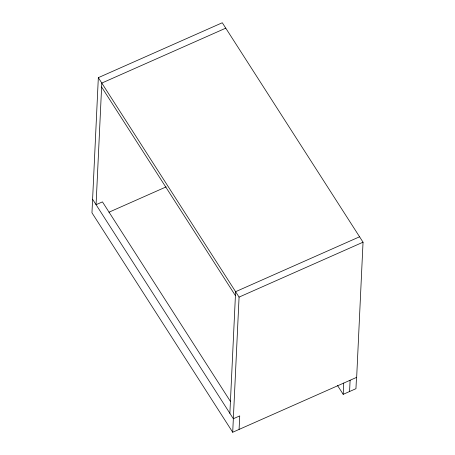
<?xml version="1.0" encoding="UTF-8"?>
<svg xmlns="http://www.w3.org/2000/svg" width="455" height="455" viewBox="0 0 455 455"><rect width="100%" height="100%" fill="white"/><g stroke="black" fill="none" stroke-linecap="round" stroke-linejoin="round"><path stroke-width="0.68" d="M98.331 77.657L91.961 212.804L232.704 432.25L356.669 377.343L363.039 242.196L222.296 22.75L98.331 77.657L239.074 297.104L232.704 432.25M229.872 413.328L235.605 291.695L359.575 236.788M239.085 429.423L239.722 415.91L233.341 418.736L92.598 199.284M356.487 377.428L355.952 388.689L343.195 394.343L343.724 383.076M349.576 391.516L350.105 380.255M225.765 28.159L101.801 83.066L96.068 204.693L102.443 201.872L230.514 401.56M108.955 212.218L166.12 186.897M239.074 297.104L363.039 242.196M337.439 385.374L343.195 394.343M101.613 87.007L235.423 295.636"/></g></svg>
